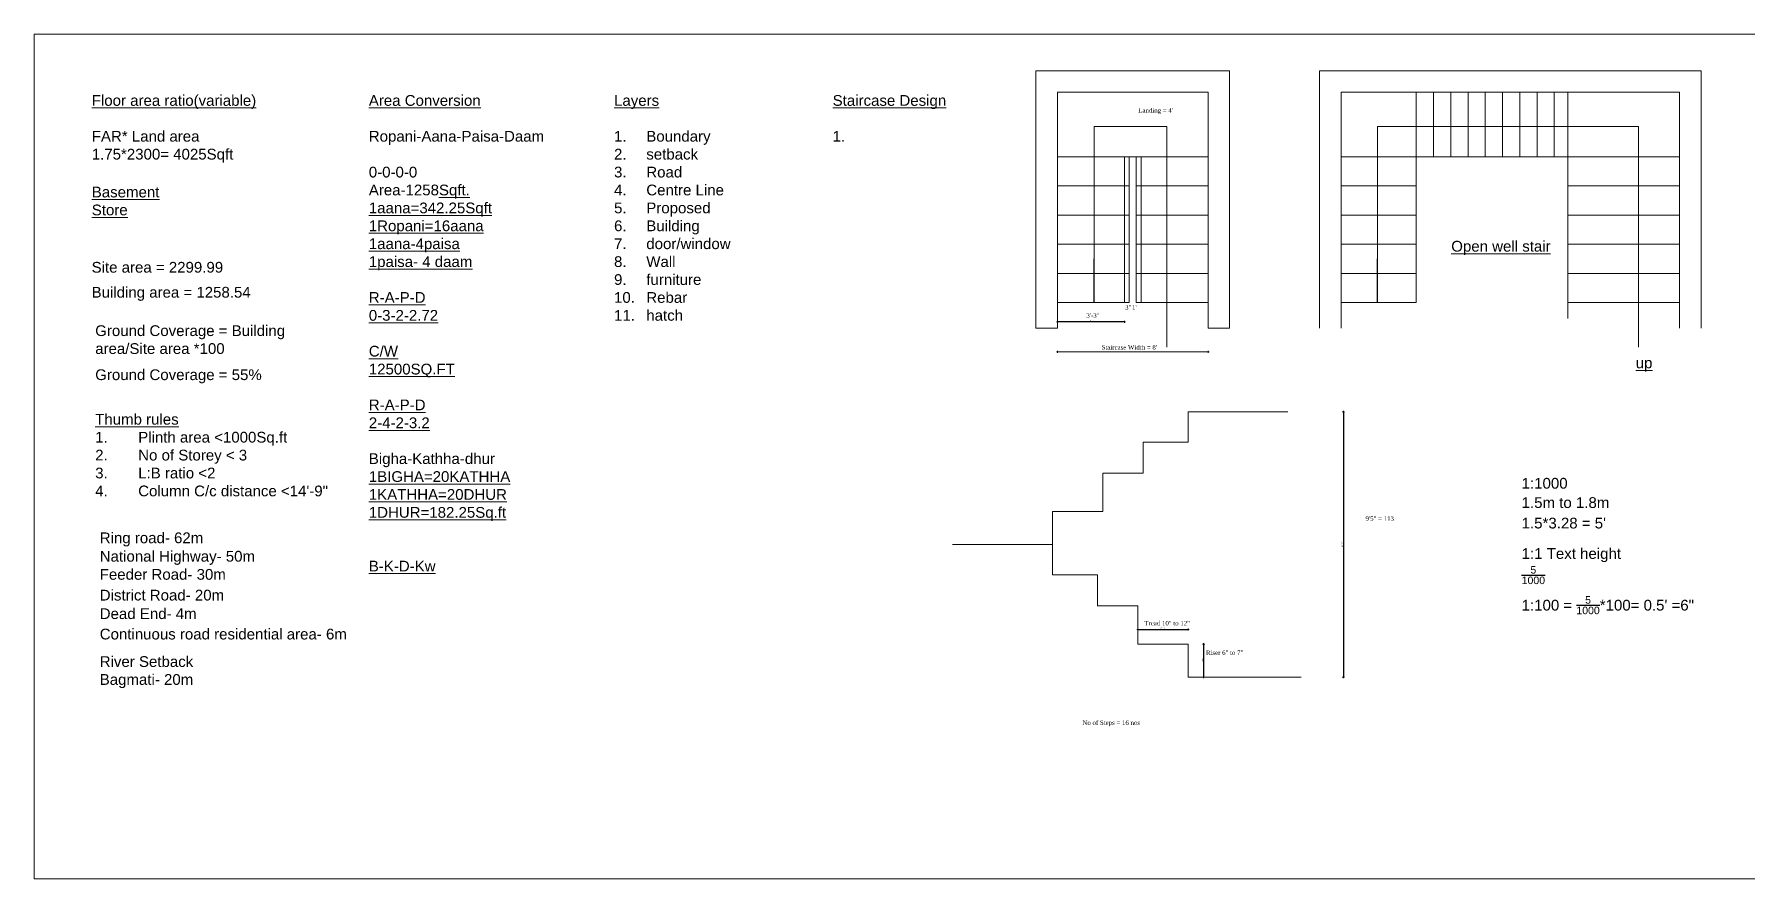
# Model space of a CAD drawing. Header units: inches. Extents: x 897 to 49934, y -34925 to -18564.
# Drawn here: x 34438 to 43995, y -33768 to -29052 of the extents above; entities that cross this region are included whole.
import ezdxf

# ---------------------------------------------------------------- set-up
doc = ezdxf.new("R2010")
doc.units = ezdxf.units.IN
doc.header["$LTSCALE"] = 35
doc.header["$MEASUREMENT"] = 0
doc.header["$PDMODE"] = 34
doc.layers.add('SES-DIMENSION', color=142, linetype='Continuous', lineweight=13)
doc.layers.add('SES-Elevation', color=4, linetype='Continuous', lineweight=15)
doc.styles.add('1@1000', font='arial.ttf', dxfattribs={"height": 60})
doc.styles.add('7 INCH', font='times.ttf', dxfattribs={"height": 7})
doc.styles.get("Standard").update_dxf_attribs({"font": 'arial.ttf'})
doc.dimstyles.new('7 INCH', dxfattribs={"dimscale": 0, "dimtxt": 7, "dimasz": 1, "dimexe": 2, "dimexo": 9, "dimgap": 2, "dimtad": 1, "dimdec": 0, "dimzin": 3, "dimdsep": 46, "dimlunit": 4, "dimtxsty": '7 INCH', "dimblk": 'DIM', "dimcen": 3, "dimdle": 3, "dimse1": 1, "dimse2": 1, "dimclrd": 256, "dimclre": 256, "dimclrt": 7, "dimadec": 1, "dimazin": 2, "dimtfac": 1, "dimtdec": 0, "dimtix": 1, "dimtofl": 0, "dimtmove": 2, "dimatfit": 3, "dimldrblk": 'ARW', "dimfxl": 2, "dimfrac": 2, "dimtolj": 2, "dimtzin": 0, "dimarcsym": 0})

# ---------------------------------------------------------------- blocks, each defined once
blk = doc.blocks.new('ARW')
at = {"layer": 'SES-DIMENSION'}
blk.add_lwpolyline([(10, 0, 0, 6, 0), (0, 0, 0, 0, 0), (10, 0, 0, 0, 0)], format="xyseb", dxfattribs=at)
blk = doc.blocks.new('DIM')
at = {"layer": 'SES-DIMENSION'}
h = blk.add_hatch(color=256, dxfattribs=at)
h.paths.add_polyline_path([(0, 1.3), (0, 0), (1.3, 0, 0.414214)])
h.paths.add_polyline_path([(1.3, 0), (0, 0), (0, -1.3, 0.414214)])
h.paths.add_polyline_path([(0, 0), (-1.3, 0, 0.414214), (0, -1.3)])
h.paths.add_polyline_path([(0, 1.3, 0.414214), (-1.3, 0), (0, 0)])
for p, q in [((-6, 0), (6, 0)), ((0, 6), (0, -6))]:
    blk.add_line(p, q, dxfattribs=at)
blk.add_circle((0, 0), 1.28, dxfattribs=at)
blk = doc.blocks.new('*D834')
at = {"layer": 'Defpoints', "color": 0, "transparency": 16777216}
for p in [(40877, -32458), (40877, -32642), (40964, -32642)]:
    blk.add_point(p, dxfattribs=at)
at = {"layer": 'SES-Elevation', "lineweight": -2, "transparency": 16777216}
blk.add_line((40964, -32459), (40964, -32641), dxfattribs=at)
for p, rotation in [((40964, -32458), 90), ((40964, -32642), 270)]:
    blk.add_blockref('DIM', p, dxfattribs=dict(at, rotation=rotation))
at = {"layer": 'SES-Elevation', "color": 7, "transparency": 16777216, "insert": (40958.4, -32550), "char_height": 7, "attachment_point": 5, "rotation": 90, "style": '7 INCH'}
blk.add_mtext('\\A2;15\'-4"', dxfattribs=at)
blk = doc.blocks.new('*D835')
at = {"layer": 'Defpoints', "color": 0, "transparency": 16777216}
for p in [(40877, -32376), (40596.5, -32458), (40877, -32458)]:
    blk.add_point(p, dxfattribs=at)
at = {"layer": 'SES-Elevation', "lineweight": -2, "transparency": 16777216}
blk.add_line((40597.5, -32376), (40876, -32376), dxfattribs=at)
at = {"layer": 'SES-Elevation', "lineweight": -2, "transparency": 16777216, "rotation": 180}
blk.add_blockref('DIM', (40596.5, -32376), dxfattribs=at)
at = {"layer": 'SES-Elevation', "lineweight": -2, "transparency": 16777216}
blk.add_blockref('DIM', (40877, -32376), dxfattribs=at)
at = {"layer": 'SES-Elevation', "color": 7, "transparency": 16777216, "insert": (40736.8, -32370.4), "char_height": 7, "attachment_point": 5, "style": '7 INCH'}
blk.add_mtext('\\A2;23\'-5"', dxfattribs=at)
blk = doc.blocks.new('*D836')
at = {"layer": 'Defpoints', "color": 0, "transparency": 16777216}
for p in [(41434, -31161), (41434, -32642), (41744, -32642)]:
    blk.add_point(p, dxfattribs=at)
at = {"layer": 'SES-Elevation', "lineweight": -2, "transparency": 16777216}
blk.add_line((41744, -31162), (41744, -32641), dxfattribs=at)
for p, rotation in [((41744, -31161), 90), ((41744, -32642), 270)]:
    blk.add_blockref('DIM', p, dxfattribs=dict(at, rotation=rotation))
at = {"layer": 'SES-Elevation', "color": 7, "transparency": 16777216, "insert": (41738.4, -31901.5), "char_height": 7, "attachment_point": 5, "rotation": 90, "style": '7 INCH'}
blk.add_mtext('\\A2;123\'-5"', dxfattribs=at)
blk = doc.blocks.new('*D837')
at = {"layer": 'Defpoints', "color": 0, "transparency": 16777216}
for p in [(40149, -30551), (40522, -30551), (40149, -30658)]:
    blk.add_point(p, dxfattribs=at)
at = {"layer": 'SES-Elevation', "lineweight": -2, "transparency": 16777216}
blk.add_line((40521, -30658), (40150, -30658), dxfattribs=at)
at = {"layer": 'SES-Elevation', "lineweight": -2, "transparency": 16777216, "rotation": 180}
blk.add_blockref('DIM', (40149, -30658), dxfattribs=at)
at = {"layer": 'SES-Elevation', "lineweight": -2, "transparency": 16777216}
blk.add_blockref('DIM', (40522, -30658), dxfattribs=at)
at = {"layer": 'SES-Elevation', "color": 7, "transparency": 16777216, "insert": (40335.5, -30652.4), "char_height": 7, "attachment_point": 5, "style": '7 INCH'}
blk.add_mtext('\\A2;31\'-1"', dxfattribs=at)

msp = doc.modelspace()

# ---------------------------------------------------------------- linework, layer by layer
at = {"layer": 'SES-Elevation'}
for p, q in [((40353, -30551), (40353, -29567.5)), ((40353, -29567.5), (40759.5, -29567.5)), ((40759.5, -29567.5), (40759.5, -30800)), ((41935, -30551), (41935, -29567.5)), ((41935, -29567.5), (43390.5, -29567.5)), ((43390.5, -29567.5), (43390.5, -30800)), ((40150, -30826), (40987.5, -30826))]:
    msp.add_line(p, q, dxfattribs=at)
msp.add_lwpolyline([(34438.5, -29052), (45803.25, -29052), (45803.25, -33768.5), (34438.5, -33768.5)], close=True, dxfattribs=at)
for points in [[(40028.44, -30694), (40028.44, -29255.94), (41109.06, -29255.94), (41109.06, -30694)], [(41610.44, -30694), (41610.44, -29255.94), (43740.06, -29255.94), (43740.06, -30694)], [(40149, -30694), (40149, -29376.5), (40988.5, -29376.5), (40988.5, -30694)], [(41731, -30694), (41731, -29376.5), (43619.5, -29376.5), (43619.5, -30694)], [(42150.75, -30551), (42150.75, -29376.5)], [(42247, -29736), (42247, -29376.5)], [(42343.25, -29736), (42343.25, -29376.5)], [(42439.5, -29736), (42439.5, -29376.5)], [(42535.75, -29736), (42535.75, -29376.5)], [(42632, -29736), (42632, -29376.5)], [(42728.25, -29736), (42728.25, -29376.5)], [(42824.5, -29736), (42824.5, -29376.5)], [(42920.75, -29736), (42920.75, -29376.5)], [(42996.5, -30640.5), (42996.5, -29376.5)], [(40149, -29736), (40988.5, -29736)], [(40522, -30551), (40522, -29736)], [(40549.25, -30551), (40549.25, -29736)], [(40588.25, -30551), (40588.25, -29736)], [(40615.5, -30551), (40615.5, -29736)], [(41731, -29736), (43619.5, -29736)], [(40149, -29899), (40549.25, -29899)], [(40588.25, -29899), (40988.5, -29899)], [(41731, -29899), (42150.75, -29899)], [(42996.5, -29899), (43619.5, -29899)], [(40149, -30062), (40549.25, -30062)], [(40588.25, -30062), (40988.5, -30062)], [(41731, -30062), (42150.75, -30062)], [(42996.5, -30062), (43619.5, -30062)], [(40149, -30225), (40549.25, -30225)], [(40588.25, -30225), (40988.5, -30225)], [(41731, -30225), (42150.75, -30225)], [(42996.5, -30225), (43619.5, -30225)], [(40149, -30388), (40549.25, -30388)], [(40588.25, -30388), (40988.5, -30388)], [(41731, -30388), (42150.75, -30388)], [(42996.5, -30388), (43619.5, -30388)], [(40149, -30551), (40549.25, -30551)], [(40588.25, -30551), (40988.5, -30551)], [(41731, -30551), (42150.75, -30551)], [(42996.5, -30551), (43619.5, -30551)], [(40149, -30694), (40028.44, -30694)], [(40988.5, -30694), (41109.06, -30694)], [(40120.5, -31901.5), (40120.5, -31717.5), (40401, -31717.5), (40401, -31503.5), (40626, -31503.5), (40626, -31330.5), (40877, -31330.5), (40877, -31161), (41434, -31161)], [(40877, -32642), (40877, -32458), (40596.5, -32458), (40596.5, -32244), (40371.5, -32244), (40371.5, -32071), (40120.5, -32071), (40120.5, -31901.5), (39563.5, -31901.5)], [(40877, -32642), (41507.5, -32642)]]:
    msp.add_lwpolyline(points, dxfattribs=at)

# ---------------------------------------------------------------- block references
at = {"layer": 'SES-Elevation', "rotation": 180}
msp.add_blockref('DIM', (40149, -30826), dxfattribs=at)
at = {"layer": 'SES-Elevation'}
msp.add_blockref('DIM', (40988.5, -30826), dxfattribs=at)

# ---------------------------------------------------------------- texts
at = {"char_height": 60, "attachment_point": 1, "style": '1@1000'}
for s, width, insert in [('1:1000', 34.7459, (42738.86, -31529.87)), ('1.5m to 1.8m', 655.1402, (42738.86, -31637.59)), ("1.5*3.28 = 5'", 655.1402, (42738.86, -31752.2)), ('\\A1;1:1 Text height \\P{\\H0.7x;\\S5/1000;}\\P1:100 = {\\H0.7x;\\S5/1000;}*100= 0.5\' =6"', 1200.9415, (42738.86, -31922.07))]:
    msp.add_mtext_dynamic_manual_height_columns(s, width=width, gutter_width=1, heights=[0], dxfattribs=dict(at, insert=insert))
at = {"layer": 'SES-Elevation', "char_height": 60, "attachment_point": 1}
for s, width, insert in [('\\pxi-3,l4,t4;{\\LFloor area ratio(variable)\\P\\P}FAR* Land area\\P1.75*2300= 4025Sqft', 1404.2557, (34699.5, -29391.8)), ('\\pxi-3,l4,t4;{\\LArea Conversion\\P\\P}Ropani-Aana-Paisa-Daam\\P\\P0-0-0-0\\PArea-1258{\\LSqft.\\P1aana=342.25Sqft\\P1Ropani=16aana\\P1aana-4paisa\\P1paisa- 4 daam\\P\\PR-A-P-D\\P0-3-2-2.72\\P\\PC/W\\P12500SQ.FT\\P\\PR-A-P-D\\P2-4-2-3.2\\P\\P}Bigha-Kathha-dhur\\P{\\L1BIGHA=20KATHHA\\P1KATHHA=20DHUR\\P1DHUR=182.25Sq.ft\\P\\P\\PB-K-D-Kw}', 1404.2557, (36245.5, -29391.8)), ('\\pxi-3,l4,t4;{\\LLayers\\P\\P\\pl5,t5;}1.^IBoundary\\P2.^Isetback\\P3.^IRoad\\P4.^ICentre Line\\P5.^IProposed\\P6.^IBuilding\\P7.^Idoor/window\\P8.^IWall\\P9.^Ifurniture\\P10.^IRebar\\P11.^Ihatch', 1404.2557, (37614, -29391.8)), ('\\pxi-3,l4,t4;{\\LStaircase Design\\P\\P\\pl5,t5;}1.^I', 1404.2557, (38834, -29391.8)), ('\\pxi-3,l4,t4;{\\LBasement\\PStore}', 1404.2557, (34699.5, -29903.3)), ('\\pxi-3,l5,t5;{\\LOpen well stair}', 1404.2557, (42226, -30206)), ('Site area = 2299.99', 855.8659, (34758.63, -30323.5)), ('Building area = 1258.54', 1029.3936, (34758.63, -30463)), ('Ground Coverage = Building area/Site area *100', 1404.2557, (34778.63, -30677.5)), ('Ground Coverage = 55%', 1404.2557, (34778.63, -30923.5)), ('\\pxi-3,l5,t5;{\\Lup}', 1404.2557, (43255.5, -30857.5)), ('{\\LThumb rules\\P\\pxi-3,l4,t4;}1.^IPlinth area <1000Sq.ft\\P2.^INo of Storey < 3\\P3.^IL:B ratio <2\\P4.^IColumn C/c distance <14\'-9"', 1404.2557, (34778.63, -31172.5)), ('Ring road- 62m', 1353.0365, (34804, -31834.45)), ('National Highway- 50m', 1353.0365, (34804, -31937.45)), ('Feeder Road- 30m', 1353.0365, (34804, -32038.45)), ('District Road- 20m', 1353.0365, (34804, -32154.45)), ('Dead End- 4m', 1353.0365, (34804, -32257.95)), ('Continuous road residential area- 6m', 1685.3491, (34804, -32371.95)), ('River Setback\\PBagmati- 20m', 1685.3491, (34804, -32525.45))]:
    msp.add_mtext_dynamic_manual_height_columns(s, width=width, gutter_width=1, heights=[0], dxfattribs=dict(at, insert=insert))
at = {"layer": 'SES-Elevation', "color": 7, "char_height": 25, "width": 365.7782, "attachment_point": 5, "style": '7 INCH'}
for s, insert in [("\\A2;Landing = 4'", (40696.39, -29481.59)), ('\\A2;3"', (40543.11, -30577.78)), ("\\A2;1'", (40577.61, -30577.78)), ('\\A2;3\'-3"', (40346.39, -30622.59)), ("\\A2;Staircase Width = 8'", (40549.5, -30801.18)), ('\\A2;9\'5" = 113', (41946.75, -31757.18)), ('\\A2;Tread 10" to 12"', (40760.61, -32341.07)), ('\\A2;Riser 6" to 7"', (41081.5, -32506)), ('\\A2;No of Steps = 16 nos', (40448.61, -32900.93))]:
    msp.add_mtext(s, dxfattribs=dict(at, insert=insert))

# ---------------------------------------------------------------- dimensions: what is measured, and where the dimension line sits
at = {"layer": 'SES-Elevation'}
for base, p1, p2, picture, middle in [((40149, -30658), (40522, -30551), (40149, -30551), '*D837', (40335.5, -30652.44)), ((40877, -32376), (40596.5, -32458), (40877, -32458), '*D835', (40736.75, -32370.43943764))]:
    dim = msp.add_linear_dim(base=base, p1=p1, p2=p2, dimstyle='7 INCH', override={"dimscale": 1}, dxfattribs=at)
    dim.commit()
    dim.dimension.update_dxf_attribs({"geometry": picture, "text_midpoint": middle})
for base, p1, p2, picture, middle in [((41744, -32642), (41434, -31161), (41434, -32642), '*D836', (41738.44, -31901.5)), ((40964, -32642), (40877, -32458), (40877, -32642), '*D834', (40958.44, -32550))]:
    dim = msp.add_linear_dim(base=base, p1=p1, p2=p2, angle=90, dimstyle='7 INCH', override={"dimscale": 1}, dxfattribs=at)
    dim.commit()
    dim.dimension.update_dxf_attribs({"geometry": picture, "text_midpoint": middle})

# ---------------------------------------------------------------- leaders
for points in [[(40353, -30551), (40353, -30306.5)], [(41935, -30551), (41935, -30306.5)]]:
    msp.add_leader(points, dimstyle='7 INCH', override={"dimscale": 1, "dimasz": 5, "dimtad": 0}, dxfattribs=at)

doc.saveas('drawing.dxf')
